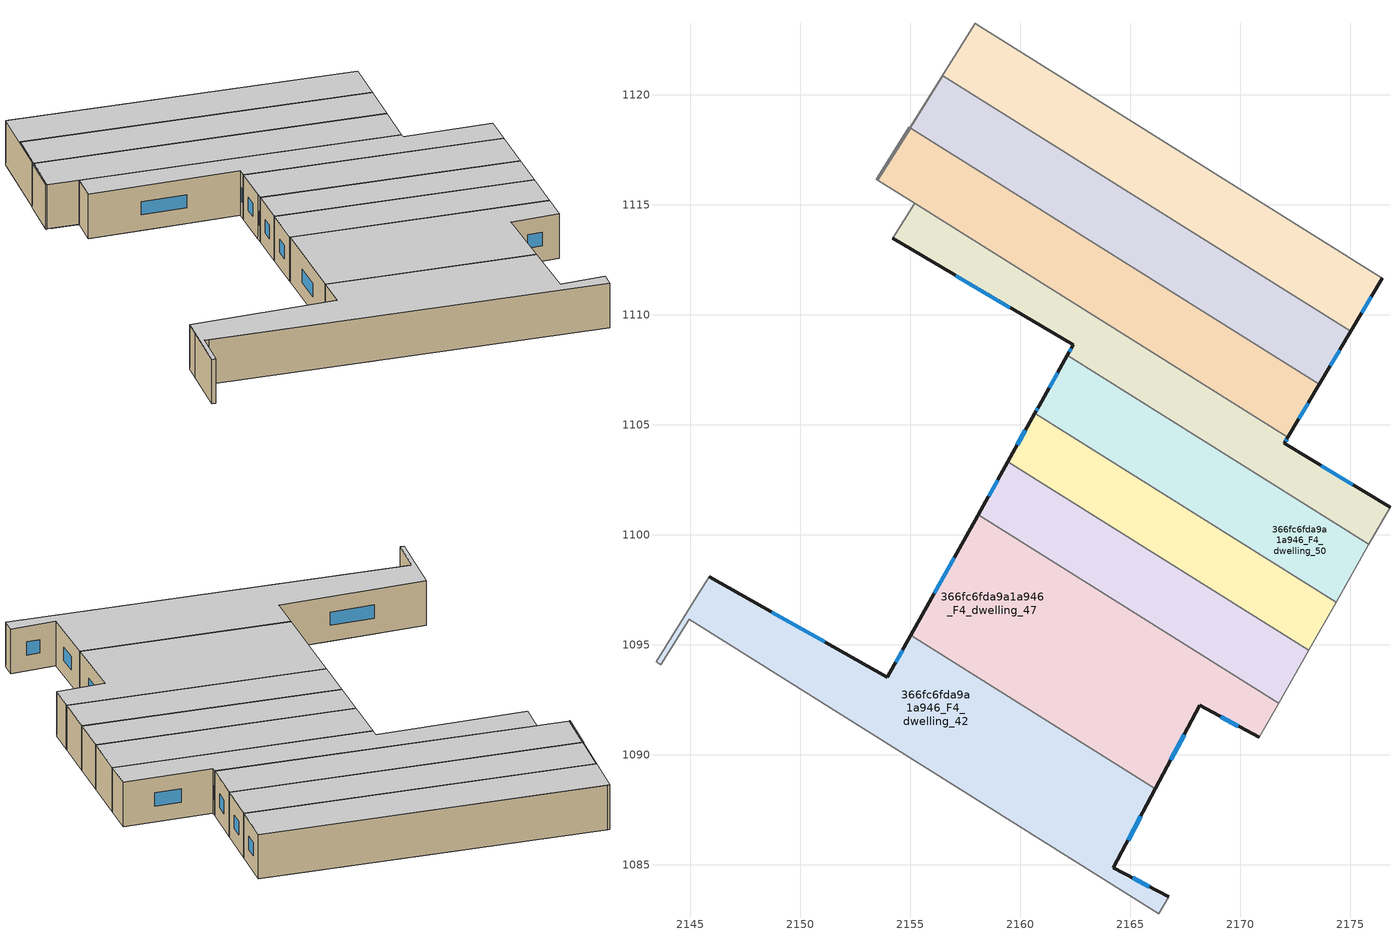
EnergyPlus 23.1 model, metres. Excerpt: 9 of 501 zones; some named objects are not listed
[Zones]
366fc6fda9a1a946_F4_dwelling_42
 floor to 366fc6fda9a1a946_F3_dwelling_27 (EU_floor_Construction): 2159.16,1092.84 2156.64,1088.83 2153.83,1090.59 2155.31,1092.95 2155.18,1093.02 2155.02,1092.77 2154.76,1092.92 2154.6,1092.66 2154.14,1092.92 2154.28,1093.18 2154.02,1093.33 2154.17,1093.59 2154.04,1093.67 2155.03,1095.43 z12
 floor to 366fc6fda9a1a946_F3_dwelling_25 (EU_floor_Construction): 2164.77,1089.31 2162.26,1085.31 2159.45,1087.07 2161.97,1091.08 z12
 floor to 366fc6fda9a1a946_F3_dwelling_28 (EU_floor_Construction): 2154.17,1093.59 2154.02,1093.33 2154.28,1093.18 2154.14,1092.92 2154.6,1092.66 2154.76,1092.92 2155.02,1092.77 2155.18,1093.02 2155.31,1092.95 2153.83,1090.59 2149.68,1093.2 2150.95,1095.23 2153.97,1093.53 2154.04,1093.67 z12
 floor to 366fc6fda9a1a946_F3_dwelling_24 (EU_floor_Construction): 2166.14,1088.46 2164.23,1084.88 2166.74,1083.54 2166.31,1082.77 2162.26,1085.31 2164.77,1089.31 z12
 floor to 366fc6fda9a1a946_F3_dwelling_26 (EU_floor_Construction): 2161.97,1091.08 2159.45,1087.07 2156.64,1088.83 2159.16,1092.84 z12
 floor to 366fc6fda9a1a946_F3_dwelling_29 (EU_floor_Construction): 2150.95,1095.23 2149.68,1093.2 2144.98,1096.14 2144.95,1096.16 2143.66,1094.1 2143.44,1094.24 2145.86,1098.09 z12
 wall outside (EU_wall_Construction): 2155.03,1095.43 2153.97,1093.53 2145.86,1098.09 / 2166.75,1083.54 2164.24,1084.87 2166.14,1088.46 z12:15
 wall to 366fc6fda9a1a946_F4_dwelling_47 (EU_wall_Construction): 2166.14,1088.46 2155.03,1095.43 z12:15
 wall adiabatic (EU_wall_Construction): 2166.31,1082.77 2166.75,1083.54 z12:15
 wall to 366fc6fda9a1a946_F4_dwelling_37 (EU_wall_Construction): 2143.44,1094.24 2143.66,1094.1 2144.95,1096.16 2144.98,1096.14 z12:15
 wall to 366fc6fda9a1a946_F4_dwelling_39 (EU_wall_Construction): 2145.28,1097.16 2143.44,1094.24 z12:15
 wall to 366fc6fda9a1a946_F4_dwelling_40 (EU_wall_Construction): 2145.21,1096 2166.31,1082.77 z12:15
 wall to 366fc6fda9a1a946_F4_dwelling_35 (EU_wall_Construction): 2144.98,1096.14 2145.21,1096 z12:15
 wall to 366fc6fda9a1a946_F4_dwelling_41 (EU_wall_Construction): 2145.86,1098.09 2145.28,1097.16 z12:15
 window (EU_Window_Construction): 2151.12,1095.13 2148.7,1096.49 / 2154.65,1094.77 2154.34,1094.2 / 2164.9,1086.13 2165.47,1087.2 / 2165.87,1084.01 2165.12,1084.41 z13.05:13.95
 ceiling to 366fc6fda9a1a946_F5_dwelling_42 (EU_floor_Construction): 2166.31,1082.77 2166.75,1083.54 2164.24,1084.87 2166.14,1088.46 2155.03,1095.43 2153.97,1093.53 2145.86,1098.09 2143.44,1094.24 2143.66,1094.1 2144.95,1096.16 2144.98,1096.14 z15
366fc6fda9a1a946_F4_dwelling_47
 floor to 366fc6fda9a1a946_F3_dwelling_25 (EU_floor_Construction): 2168.11,1094.63 2164.77,1089.31 2161.97,1091.08 2165.3,1096.39 z12
 floor to 366fc6fda9a1a946_F3_dwelling_26 (EU_floor_Construction): 2165.3,1096.39 2161.97,1091.08 2159.16,1092.84 2162.49,1098.16 z12
 floor to 366fc6fda9a1a946_F3_dwelling_27 (EU_floor_Construction): 2162.49,1098.16 2159.16,1092.84 2155.03,1095.43 2158.06,1100.87 2158.09,1100.92 z12
 floor to 366fc6fda9a1a946_F3_dwelling_12 (EU_floor_Construction): 2171.74,1092.35 2170.86,1090.8 2168.16,1092.25 2168.01,1091.97 2166.86,1092.64 2168.11,1094.63 z12
 floor to 366fc6fda9a1a946_F3_dwelling_24 (EU_floor_Construction): 2168.01,1091.97 2167.9,1091.76 2167.87,1091.71 2166.14,1088.46 2164.77,1089.31 2166.86,1092.64 z12
 wall outside (EU_wall_Construction): 2166.14,1088.46 2168.16,1092.24 2170.87,1090.8 / 2158.09,1100.92 2158.06,1100.87 2155.03,1095.43 z12:15
 wall to 366fc6fda9a1a946_F4_dwelling_48 (EU_wall_Construction): 2171.74,1092.35 2158.09,1100.92 z12:15
 wall adiabatic (EU_wall_Construction): 2170.87,1090.8 2171.72,1092.3 2171.74,1092.35 z12:15
 window (EU_Window_Construction): 2169.11,1091.74 2169.92,1091.31 / 2166.85,1089.78 2167.45,1090.92 / 2157,1098.96 2156.09,1097.34 z13.05:13.95
 ceiling to 366fc6fda9a1a946_F5_dwelling_47 (EU_floor_Construction): 2170.87,1090.8 2171.72,1092.3 2171.74,1092.35 2158.09,1100.92 2158.06,1100.87 2155.03,1095.43 2166.14,1088.46 2168.16,1092.24 z15
366fc6fda9a1a946_F4_dwelling_48
 floor to 366fc6fda9a1a946_F3_dwelling_12 (EU_floor_Construction): 2173.11,1094.76 2171.74,1092.35 2168.11,1094.63 2168.42,1095.12 2166.97,1096.03 2168.13,1097.88 z12
 floor to 366fc6fda9a1a946_F3_dwelling_13 (EU_floor_Construction): 2168.13,1097.88 2166.97,1096.03 2163.89,1097.96 2165.05,1099.81 z12
 floor to 366fc6fda9a1a946_F3_dwelling_25 (EU_floor_Construction): 2168.42,1095.12 2168.11,1094.63 2165.3,1096.39 2165.61,1096.88 z12
 floor to 366fc6fda9a1a946_F3_dwelling_15 (EU_floor_Construction): 2162.28,1101.55 2161.12,1099.7 2158.38,1101.42 2159.44,1103.33 z12
 floor to 366fc6fda9a1a946_F3_dwelling_14 (EU_floor_Construction): 2165.05,1099.81 2163.89,1097.96 2161.12,1099.7 2162.28,1101.55 z12
 floor to 366fc6fda9a1a946_F3_dwelling_27 (EU_floor_Construction): 2162.8,1098.65 2162.49,1098.16 2158.09,1100.92 2158.38,1101.42 z12
 floor to 366fc6fda9a1a946_F3_dwelling_26 (EU_floor_Construction): 2165.61,1096.88 2165.3,1096.39 2162.49,1098.16 2162.8,1098.65 z12
 wall outside (EU_wall_Construction): 2159.44,1103.33 2158.09,1100.92 z12:15
 wall to 366fc6fda9a1a946_F4_dwelling_49 (EU_wall_Construction): 2173.11,1094.75 2159.44,1103.33 z12:15
 wall adiabatic (EU_wall_Construction): 2171.74,1092.35 2173.11,1094.75 z12:15
 window (EU_Window_Construction): 2158.97,1102.48 2158.56,1101.76 z13.05:13.95
 ceiling to 366fc6fda9a1a946_F5_dwelling_48 (EU_floor_Construction): 2171.74,1092.35 2173.11,1094.75 2159.44,1103.33 2158.09,1100.92 z15
366fc6fda9a1a946_F4_dwelling_49
 floor to 366fc6fda9a1a946_F3_dwelling_13 (EU_floor_Construction): 2169.47,1100 2168.13,1097.88 2165.05,1099.81 2166.39,1101.94 z12
 floor to 366fc6fda9a1a946_F3_dwelling_12 (EU_floor_Construction): 2174.35,1096.94 2173.11,1094.76 2168.13,1097.88 2169.47,1100 z12
 floor to 366fc6fda9a1a946_F3_dwelling_15 (EU_floor_Construction): 2163.61,1103.68 2162.28,1101.55 2159.44,1103.33 2160.67,1105.53 z12
 floor to 366fc6fda9a1a946_F3_dwelling_14 (EU_floor_Construction): 2166.39,1101.94 2165.05,1099.81 2162.28,1101.55 2163.61,1103.68 z12
 wall outside (EU_wall_Construction): 2160.67,1105.53 2159.44,1103.33 z12:15
 wall to 366fc6fda9a1a946_F4_dwelling_50 (EU_wall_Construction): 2174.35,1096.94 2160.67,1105.53 z12:15
 wall adiabatic (EU_wall_Construction): 2173.11,1094.75 2174.35,1096.94 z12:15
 window (EU_Window_Construction): 2160.24,1104.75 2159.87,1104.1 z13.05:13.95
 ceiling to 366fc6fda9a1a946_F5_dwelling_49 (EU_floor_Construction): 2173.11,1094.75 2174.35,1096.94 2160.67,1105.53 2159.44,1103.33 z15
366fc6fda9a1a946_F4_dwelling_50
 floor to 366fc6fda9a1a946_F3_dwelling_12 (EU_floor_Construction): 2175.84,1099.57 2174.35,1096.94 2169.47,1100 2171.07,1102.56 z12
 floor to 366fc6fda9a1a946_F3_dwelling_15 (EU_floor_Construction): 2165.22,1106.23 2163.61,1103.68 2160.67,1105.53 2160.86,1105.87 2161.55,1107.11 2162.19,1108.13 z12
 floor to 366fc6fda9a1a946_F3_dwelling_14 (EU_floor_Construction): 2167.99,1104.49 2166.39,1101.94 2163.61,1103.68 2165.22,1106.23 z12
 floor to 366fc6fda9a1a946_F3_dwelling_16 (EU_floor_Construction): 2162.19,1108.13 2161.55,1107.11 2162.14,1108.16 z12
 floor to 366fc6fda9a1a946_F3_dwelling_13 (EU_floor_Construction): 2171.07,1102.56 2169.47,1100 2166.39,1101.94 2167.99,1104.49 z12
 wall outside (EU_wall_Construction): 2162.14,1108.16 2160.86,1105.87 2160.67,1105.53 z12:15
 wall to 366fc6fda9a1a946_F4_dwelling_52 (EU_wall_Construction): 2175.84,1099.57 2162.14,1108.16 z12:15
 wall adiabatic (EU_wall_Construction): 2174.35,1096.94 2175.84,1099.57 z12:15
 window (EU_Window_Construction): 2160.8,1105.75 2160.74,1105.65 / 2161.69,1107.36 2161.31,1106.68 z13.05:13.95
 ceiling to 366fc6fda9a1a946_F5_dwelling_50 (EU_floor_Construction): 2174.35,1096.94 2175.84,1099.57 2162.14,1108.16 2160.86,1105.87 2160.67,1105.53 z15
366fc6fda9a1a946_F4_dwelling_52
 floor to 366fc6fda9a1a946_F3_dwelling_16 (EU_floor_Construction): 2163.34,1109.96 2162.19,1108.13 2162.14,1108.16 2162.41,1108.63 2157.73,1111.39 2158.67,1112.89 z12
 floor to 366fc6fda9a1a946_F3_dwelling_12 (EU_floor_Construction): 2176.8,1101.26 2175.84,1099.57 2171.07,1102.56 2172.06,1104.13 z12
 floor to 366fc6fda9a1a946_F3_dwelling_13 (EU_floor_Construction): 2172.16,1104.43 2172.01,1104.16 2172.06,1104.13 2171.07,1102.56 2167.99,1104.49 2169.14,1106.32 z12
 floor to 366fc6fda9a1a946_F3_dwelling_17 (EU_floor_Construction): 2158.67,1112.89 2157.73,1111.39 2154.2,1113.47 2155.2,1115.06 z12
 floor to 366fc6fda9a1a946_F3_dwelling_15 (EU_floor_Construction): 2166.36,1108.06 2165.22,1106.23 2162.19,1108.13 2163.34,1109.96 z12
 floor to 366fc6fda9a1a946_F3_dwelling_14 (EU_floor_Construction): 2169.14,1106.32 2167.99,1104.49 2165.22,1106.23 2166.36,1108.06 z12
 wall outside (EU_wall_Construction): 2154.2,1113.47 2162.41,1108.63 2162.14,1108.16 / 2176.81,1101.26 2172.01,1104.16 2172.16,1104.43 z12:15
 wall to 366fc6fda9a1a946_F4_dwelling_51 (EU_wall_Construction): 2155.2,1115.06 2154.2,1113.47 z12:15
 wall adiabatic (EU_wall_Construction): 2175.84,1099.57 2176.81,1101.26 z12:15
 wall to 366fc6fda9a1a946_F4_dwelling_54 (EU_wall_Construction): 2172.16,1104.43 2155.2,1115.06 z12:15
 window (EU_Window_Construction): 2157.08,1111.77 2159.53,1110.33 / 2172.06,1104.26 2172.11,1104.33 / 2175.12,1102.28 2173.69,1103.15 / 2162.31,1108.47 2162.23,1108.33 z13.05:13.95
 ceiling to 366fc6fda9a1a946_F5_dwelling_52 (EU_floor_Construction): 2175.84,1099.57 2176.81,1101.26 2172.01,1104.16 2172.16,1104.43 2155.2,1115.06 2154.2,1113.47 2162.41,1108.63 2162.14,1108.16 z15
366fc6fda9a1a946_F4_dwelling_54
 floor to 366fc6fda9a1a946_F3_dwelling_13 (EU_floor_Construction): 2173.59,1106.83 2172.16,1104.43 2169.14,1106.32 2170.62,1108.69 z12
 floor to 366fc6fda9a1a946_F3_dwelling_17 (EU_floor_Construction): 2160.16,1115.26 2158.67,1112.89 2153.85,1115.91 2155.34,1118.28 z12
 floor to 366fc6fda9a1a946_F3_dwelling_15 (EU_floor_Construction): 2167.85,1110.43 2166.36,1108.06 2163.34,1109.96 2164.83,1112.33 z12
 floor to 366fc6fda9a1a946_F3_dwelling_14 (EU_floor_Construction): 2170.62,1108.69 2169.14,1106.32 2166.36,1108.06 2167.85,1110.43 z12
 floor to 366fc6fda9a1a946_F3_dwelling_16 (EU_floor_Construction): 2164.83,1112.33 2163.34,1109.96 2158.67,1112.89 2160.16,1115.26 z12
 floor to 366fc6fda9a1a946_F3_dwelling_18 (EU_floor_Construction): 2155.34,1118.28 2153.85,1115.91 2153.53,1116.11 2155.02,1118.48 z12
 wall outside (EU_wall_Construction): 2172.16,1104.43 2173.59,1106.83 z12:15
 wall to 366fc6fda9a1a946_F4_dwelling_56 (EU_wall_Construction): 2173.59,1106.83 2155.02,1118.48 2153.53,1116.11 z12:15
 wall to 366fc6fda9a1a946_F4_dwelling_51 (EU_wall_Construction): 2153.53,1116.11 2155.2,1115.06 z12:15
 window (EU_Window_Construction): 2172.66,1105.27 2173.09,1105.99 z13.05:13.95
 ceiling to 366fc6fda9a1a946_F5_dwelling_54 (EU_floor_Construction): 2172.16,1104.43 2173.59,1106.83 2155.02,1118.48 2153.53,1116.11 z15
366fc6fda9a1a946_F4_dwelling_56
 floor to 366fc6fda9a1a946_F3_dwelling_15 (EU_floor_Construction): 2169.34,1112.8 2167.85,1110.43 2164.83,1112.33 2166.32,1114.7 z12
 floor to 366fc6fda9a1a946_F3_dwelling_13 (EU_floor_Construction): 2175.01,1109.24 2173.59,1106.83 2170.62,1108.69 2172.11,1111.07 z12
 floor to 366fc6fda9a1a946_F3_dwelling_17 (EU_floor_Construction): 2161.64,1117.63 2160.16,1115.26 2155.34,1118.28 2156.82,1120.65 z12
 floor to 366fc6fda9a1a946_F3_dwelling_16 (EU_floor_Construction): 2166.32,1114.7 2164.83,1112.33 2160.16,1115.26 2161.64,1117.63 z12
 floor to 366fc6fda9a1a946_F3_dwelling_18 (EU_floor_Construction): 2156.82,1120.65 2155.34,1118.28 2155.02,1118.48 2153.53,1116.11 2153.51,1116.12 2156.49,1120.87 z12
 floor to 366fc6fda9a1a946_F3_dwelling_14 (EU_floor_Construction): 2172.11,1111.07 2170.62,1108.69 2167.85,1110.43 2169.34,1112.8 z12
 wall outside (EU_wall_Construction): 2173.59,1106.83 2175.02,1109.24 z12:15
 wall to 366fc6fda9a1a946_F4_dwelling_58 (EU_wall_Construction): 2175.02,1109.24 2156.49,1120.87 2153.51,1116.12 z12:15
 wall to 366fc6fda9a1a946_F4_dwelling_51 (EU_wall_Construction): 2153.51,1116.12 2153.53,1116.11 z12:15
 window (EU_Window_Construction): 2174.09,1107.68 2174.51,1108.4 z13.05:13.95
 ceiling to 366fc6fda9a1a946_F5_dwelling_56 (EU_floor_Construction): 2173.59,1106.83 2175.02,1109.24 2156.49,1120.87 2153.51,1116.12 2153.53,1116.11 2155.02,1118.48 z15
366fc6fda9a1a946_F4_dwelling_58
 floor to 366fc6fda9a1a946_F3_dwelling_14 (EU_floor_Construction): 2173.6,1113.44 2172.11,1111.07 2169.34,1112.8 2170.83,1115.18 z12
 floor to 366fc6fda9a1a946_F3_dwelling_16 (EU_floor_Construction): 2167.81,1117.08 2166.32,1114.7 2161.65,1117.63 2163.14,1120.01 z12
 floor to 366fc6fda9a1a946_F3_dwelling_13 (EU_floor_Construction): 2176.44,1111.66 2175.01,1109.24 2172.11,1111.07 2173.6,1113.44 z12
 floor to 366fc6fda9a1a946_F3_dwelling_15 (EU_floor_Construction): 2170.83,1115.18 2169.34,1112.8 2166.32,1114.7 2167.81,1117.08 z12
 floor to 366fc6fda9a1a946_F3_dwelling_17 (EU_floor_Construction): 2163.14,1120.01 2161.65,1117.63 2156.82,1120.65 2158.31,1123.03 z12
 floor to 366fc6fda9a1a946_F3_dwelling_18 (EU_floor_Construction): 2158.31,1123.03 2156.82,1120.65 2156.47,1120.88 2156.49,1120.87 2153.51,1116.12 2153.45,1116.16 2154.94,1118.53 2154.97,1118.51 2157.94,1123.26 z12
 wall outside (EU_wall_Construction): 2175.02,1109.24 2176.44,1111.66 / 2156.49,1120.87 2156.47,1120.88 2156.49,1120.87 z12:15
 wall to 366fc6fda9a1a946_F4_dwelling_53 (EU_wall_Construction): 2154.94,1118.53 2153.45,1116.16 z12:15
 wall to 366fc6fda9a1a946_F4_dwelling_55 (EU_wall_Construction): 2158.06,1123.19 2157.94,1123.26 2154.97,1118.51 2154.94,1118.53 z12:15
 wall to 366fc6fda9a1a946_F4_dwelling_60 (EU_wall_Construction): 2176.44,1111.66 2158.06,1123.19 z12:15
 wall to 366fc6fda9a1a946_F4_dwelling_51 (EU_wall_Construction): 2153.46,1116.16 2153.51,1116.12 z12:15
 window (EU_Window_Construction): 2175.52,1110.09 2175.94,1110.81 z13.05:13.95
 ceiling to 366fc6fda9a1a946_F5_dwelling_58 (EU_floor_Construction): 2175.02,1109.24 2176.44,1111.66 2157.94,1123.26 2154.97,1118.51 2154.94,1118.53 2153.45,1116.16 2153.51,1116.12 2156.49,1120.87 2156.47,1120.88 z15
[Building]
EU S2 Campaign: North Axis=0; Terrain=City; Solar Distribution=FullExterior
[Site:Location]
Bologna: Latitude=44.5; Longitude=11.25; Time Zone=1; Elevation=37
[SizingPeriod:WeatherFileDays]
AnnualSizingPeriod: Begin Month=1; Begin Day of Month=1; End Month=12; End Day of Month=31; Day of Week for Start Day=Monday; Use Weather File Daylight Saving Period=No; Use Weather File Rain and Snow Indicators=No
[MATERIAL]
EU_InternalMass_Material: Roughness=MediumRough; Thickness=0.1; Conductivity=1; Density=1800; Specific Heat=900; Thermal Absorptance=0.9; Solar Absorptance=0.7; Visible Absorptance=0.7
[MATERIAL:NOMASS] Roughness=MediumRough; Thermal Absorptance=0.9; Solar Absorptance=0.7; Visible Absorptance=0.7
Name | Thermal Resistance
EU_wall_NoMass | 0.890213
EU_floor_NoMass | 0.79516
[WINDOWMATERIAL:SIMPLEGLAZINGSYSTEM]
EU_Window_SimpleGlazing: UFactor=4.49146; Solar Heat Gain Coefficient=0.85; Visible Transmittance=0.85
[CONSTRUCTION]
EU_wall_Construction: EU_wall_NoMass
EU_floor_Construction: EU_floor_NoMass
EU_Window_Construction: EU_Window_SimpleGlazing
EU_InternalMass_Construction: EU_InternalMass_Material
[ZONE] Type=1; Multiplier=1; Ceiling Height=autocalculate; Floor Area=autocalculate; Part of Total Floor Area=Yes
Name | Volume
366fc6fda9a1a946_F4_dwelling_42 | 261.14
366fc6fda9a1a946_F4_dwelling_47 | 263.476
366fc6fda9a1a946_F4_dwelling_48 | 133.501
366fc6fda9a1a946_F4_dwelling_49 | 121.73
366fc6fda9a1a946_F4_dwelling_50 | 146.29
366fc6fda9a1a946_F4_dwelling_52 | 150.259
366fc6fda9a1a946_F4_dwelling_54 | 184.268
366fc6fda9a1a946_F4_dwelling_56 | 184.206
366fc6fda9a1a946_F4_dwelling_58 | 184.934
[INTERNALMASS] Construction=EU_InternalMass_Construction
Name | Zone or ZoneList | Surface Area
366fc6fda9a1a946_F4_dwelling_42_EU_InternalMass | 366fc6fda9a1a946_F4_dwelling_42 | 87.0451
366fc6fda9a1a946_F4_dwelling_47_EU_InternalMass | 366fc6fda9a1a946_F4_dwelling_47 | 87.8268
366fc6fda9a1a946_F4_dwelling_48_EU_InternalMass | 366fc6fda9a1a946_F4_dwelling_48 | 44.5012
366fc6fda9a1a946_F4_dwelling_49_EU_InternalMass | 366fc6fda9a1a946_F4_dwelling_49 | 40.5731
366fc6fda9a1a946_F4_dwelling_50_EU_InternalMass | 366fc6fda9a1a946_F4_dwelling_50 | 48.7591
366fc6fda9a1a946_F4_dwelling_52_EU_InternalMass | 366fc6fda9a1a946_F4_dwelling_52 | 50.0932
366fc6fda9a1a946_F4_dwelling_54_EU_InternalMass | 366fc6fda9a1a946_F4_dwelling_54 | 61.4221
366fc6fda9a1a946_F4_dwelling_56_EU_InternalMass | 366fc6fda9a1a946_F4_dwelling_56 | 61.4022
366fc6fda9a1a946_F4_dwelling_58_EU_InternalMass | 366fc6fda9a1a946_F4_dwelling_58 | 61.6416
[OTHEREQUIPMENT] Fuel Type=Electricity; Design Level Calculation Method=Watts/Area; Power per Zone Floor Area=1; Fraction Latent=0; Fraction Radiant=0; Fraction Lost=0; Carbon Dioxide Generation Rate=0; EndUse Subcategory=EU_Step8_InternalGains
Name | Zone or ZoneList or Space or SpaceList | Schedule
EU_Step8_InternalGain_366fc6fda9a1a946_F4_dwelling_42_f000 | 366fc6fda9a1a946_F4_dwelling_42 | EU_Step8_GainSchedule_366fc6fda9a1a946_F4_dwelling_42_f000
EU_Step8_InternalGain_366fc6fda9a1a946_F4_dwelling_47_f000 | 366fc6fda9a1a946_F4_dwelling_47 | EU_Step8_GainSchedule_366fc6fda9a1a946_F4_dwelling_47_f000
EU_Step8_InternalGain_366fc6fda9a1a946_F4_dwelling_48_f000 | 366fc6fda9a1a946_F4_dwelling_48 | EU_Step8_GainSchedule_366fc6fda9a1a946_F4_dwelling_48_f000
EU_Step8_InternalGain_366fc6fda9a1a946_F4_dwelling_49_f000 | 366fc6fda9a1a946_F4_dwelling_49 | EU_Step8_GainSchedule_366fc6fda9a1a946_F4_dwelling_49_f000
EU_Step8_InternalGain_366fc6fda9a1a946_F4_dwelling_50_f000 | 366fc6fda9a1a946_F4_dwelling_50 | EU_Step8_GainSchedule_366fc6fda9a1a946_F4_dwelling_50_f000
EU_Step8_InternalGain_366fc6fda9a1a946_F4_dwelling_52_f000 | 366fc6fda9a1a946_F4_dwelling_52 | EU_Step8_GainSchedule_366fc6fda9a1a946_F4_dwelling_52_f000
EU_Step8_InternalGain_366fc6fda9a1a946_F4_dwelling_54_f000 | 366fc6fda9a1a946_F4_dwelling_54 | EU_Step8_GainSchedule_366fc6fda9a1a946_F4_dwelling_54_f000
EU_Step8_InternalGain_366fc6fda9a1a946_F4_dwelling_56_f000 | 366fc6fda9a1a946_F4_dwelling_56 | EU_Step8_GainSchedule_366fc6fda9a1a946_F4_dwelling_56_f000
EU_Step8_InternalGain_366fc6fda9a1a946_F4_dwelling_58_f000 | 366fc6fda9a1a946_F4_dwelling_58 | EU_Step8_GainSchedule_366fc6fda9a1a946_F4_dwelling_58_f000
[ZONEVENTILATION:DESIGNFLOWRATE] Schedule=EU_AlwaysOn; Design Flow Rate Calculation Method=AirChanges/Hour; Air Changes per Hour=0.718634; Ventilation Type=Natural; Fan Pressure Rise=0; Fan Total Efficiency=1; Constant Term Coefficient=1; Temperature Term Coefficient=0; Velocity Term Coefficient=0; Velocity Squared Term Coefficient=0; Minimum Indoor Temperature=-100; Maximum Indoor Temperature=100; Delta Temperature=-100; Minimum Outdoor Temperature=-100; Maximum Outdoor Temperature=100; Maximum Wind Speed=40
Name | Zone or ZoneList or Space or SpaceList
EU_ConstantAir_366fc6fda9a1a946_F4_dwelling_42 | 366fc6fda9a1a946_F4_dwelling_42
EU_ConstantAir_366fc6fda9a1a946_F4_dwelling_47 | 366fc6fda9a1a946_F4_dwelling_47
EU_ConstantAir_366fc6fda9a1a946_F4_dwelling_48 | 366fc6fda9a1a946_F4_dwelling_48
EU_ConstantAir_366fc6fda9a1a946_F4_dwelling_49 | 366fc6fda9a1a946_F4_dwelling_49
EU_ConstantAir_366fc6fda9a1a946_F4_dwelling_50 | 366fc6fda9a1a946_F4_dwelling_50
EU_ConstantAir_366fc6fda9a1a946_F4_dwelling_52 | 366fc6fda9a1a946_F4_dwelling_52
EU_ConstantAir_366fc6fda9a1a946_F4_dwelling_54 | 366fc6fda9a1a946_F4_dwelling_54
EU_ConstantAir_366fc6fda9a1a946_F4_dwelling_56 | 366fc6fda9a1a946_F4_dwelling_56
EU_ConstantAir_366fc6fda9a1a946_F4_dwelling_58 | 366fc6fda9a1a946_F4_dwelling_58
[HVACTEMPLATE:ZONE:IDEALLOADSAIRSYSTEM] System Availability Schedule=EU_AlwaysOn; Maximum Heating Supply Air Temperature=50; Minimum Cooling Supply Air Temperature=13; Maximum Heating Supply Air Humidity Ratio=0.0156; Minimum Cooling Supply Air Humidity Ratio=0.0077; Heating Limit=NoLimit; Cooling Limit=NoLimit; Heating Availability Schedule=EU_AlwaysOn; Cooling Availability Schedule=EU_CoolingOff; Dehumidification Control Type=ConstantSensibleHeatRatio; Cooling Sensible Heat Ratio=0.7; Dehumidification Setpoint=60; Humidification Control Type=None; Humidification Setpoint=30; Outdoor Air Method=None; Outdoor Air Flow Rate per Person=0.00944; Outdoor Air Flow Rate per Zone Floor Area=0; Outdoor Air Flow Rate per Zone=0; Demand Controlled Ventilation Type=None; Outdoor Air Economizer Type=NoEconomizer; Heat Recovery Type=None; Sensible Heat Recovery Effectiveness=0.7; Latent Heat Recovery Effectiveness=0.65
Name | Template Thermostat
366fc6fda9a1a946_F4_dwelling_42 | EU_HeatOnly_366fc6fda9a1a946_F4_dwelling_42
366fc6fda9a1a946_F4_dwelling_47 | EU_HeatOnly_366fc6fda9a1a946_F4_dwelling_47
366fc6fda9a1a946_F4_dwelling_48 | EU_HeatOnly_366fc6fda9a1a946_F4_dwelling_48
366fc6fda9a1a946_F4_dwelling_49 | EU_HeatOnly_366fc6fda9a1a946_F4_dwelling_49
366fc6fda9a1a946_F4_dwelling_50 | EU_HeatOnly_366fc6fda9a1a946_F4_dwelling_50
366fc6fda9a1a946_F4_dwelling_52 | EU_HeatOnly_366fc6fda9a1a946_F4_dwelling_52
366fc6fda9a1a946_F4_dwelling_54 | EU_HeatOnly_366fc6fda9a1a946_F4_dwelling_54
366fc6fda9a1a946_F4_dwelling_56 | EU_HeatOnly_366fc6fda9a1a946_F4_dwelling_56
366fc6fda9a1a946_F4_dwelling_58 | EU_HeatOnly_366fc6fda9a1a946_F4_dwelling_58
[SIZING:ZONE] Zone Cooling Design Supply Air Temperature Input Method=SupplyAirTemperature; Zone Cooling Design Supply Air Temperature=13; Zone Heating Design Supply Air Temperature Input Method=SupplyAirTemperature; Zone Heating Design Supply Air Temperature=50; Zone Cooling Design Supply Air Humidity Ratio=0.008; Zone Heating Design Supply Air Humidity Ratio=0.008; Cooling Design Air Flow Method=DesignDay; Cooling Design Air Flow Rate=0; Cooling Minimum Air Flow per Zone Floor Area=0.000762; Cooling Minimum Air Flow=0; Cooling Minimum Air Flow Fraction=0.2; Heating Design Air Flow Method=DesignDay; Heating Design Air Flow Rate=0; Heating Maximum Air Flow per Zone Floor Area=0.002032; Heating Maximum Air Flow=0.141576; Heating Maximum Air Flow Fraction=0.3; Account for Dedicated Outdoor Air System=No; Dedicated Outdoor Air System Control Strategy=NeutralSupplyAir; Dedicated Outdoor Air Low Setpoint Temperature for Design=autosize; Dedicated Outdoor Air High Setpoint Temperature for Design=autosize; Zone Load Sizing Method=Sensible Load Only No Latent Load; Zone Latent Cooling Design Supply Air Humidity Ratio Input Method=HumidityRatioDifference; Zone Cooling Design Supply Air Humidity Ratio Difference=0.005; Zone Latent Heating Design Supply Air Humidity Ratio Input Method=HumidityRatioDifference; Zone Humidification Design Supply Air Humidity Ratio Difference=0.005
366fc6fda9a1a946_F4_dwelling_42; 366fc6fda9a1a946_F4_dwelling_47; 366fc6fda9a1a946_F4_dwelling_48; 366fc6fda9a1a946_F4_dwelling_49; 366fc6fda9a1a946_F4_dwelling_50; 366fc6fda9a1a946_F4_dwelling_52; 366fc6fda9a1a946_F4_dwelling_54; 366fc6fda9a1a946_F4_dwelling_56; 366fc6fda9a1a946_F4_dwelling_58
[SCHEDULE:CONSTANT]
Name | Hourly Value
EU_AlwaysOn | 1
EU_CoolingOff | 0
[SCHEDULE:FILE] Column Number=1; Rows to Skip at Top=0; Number of Hours of Data=8760; Column Separator=Comma; Interpolate to Timestep=No; Minutes per Item=60; Adjust Schedule for Daylight Savings=Yes
Name | File
EU_Step8_GainSchedule_366fc6fda9a1a946_F4_dwelling_42_f000 | ../../schedules/366fc6fda9a1a946/366fc6fda9a1a946_F4_dwelling_42_f000_gain.csv
EU_Step8_GainSchedule_366fc6fda9a1a946_F4_dwelling_47_f000 | ../../schedules/366fc6fda9a1a946/366fc6fda9a1a946_F4_dwelling_47_f000_gain.csv
EU_Step8_GainSchedule_366fc6fda9a1a946_F4_dwelling_48_f000 | ../../schedules/366fc6fda9a1a946/366fc6fda9a1a946_F4_dwelling_48_f000_gain.csv
EU_Step8_GainSchedule_366fc6fda9a1a946_F4_dwelling_49_f000 | ../../schedules/366fc6fda9a1a946/366fc6fda9a1a946_F4_dwelling_49_f000_gain.csv
EU_Step8_GainSchedule_366fc6fda9a1a946_F4_dwelling_50_f000 | ../../schedules/366fc6fda9a1a946/366fc6fda9a1a946_F4_dwelling_50_f000_gain.csv
EU_Step8_GainSchedule_366fc6fda9a1a946_F4_dwelling_52_f000 | ../../schedules/366fc6fda9a1a946/366fc6fda9a1a946_F4_dwelling_52_f000_gain.csv
EU_Step8_GainSchedule_366fc6fda9a1a946_F4_dwelling_54_f000 | ../../schedules/366fc6fda9a1a946/366fc6fda9a1a946_F4_dwelling_54_f000_gain.csv
EU_Step8_GainSchedule_366fc6fda9a1a946_F4_dwelling_56_f000 | ../../schedules/366fc6fda9a1a946/366fc6fda9a1a946_F4_dwelling_56_f000_gain.csv
EU_Step8_GainSchedule_366fc6fda9a1a946_F4_dwelling_58_f000 | ../../schedules/366fc6fda9a1a946/366fc6fda9a1a946_F4_dwelling_58_f000_gain.csv
